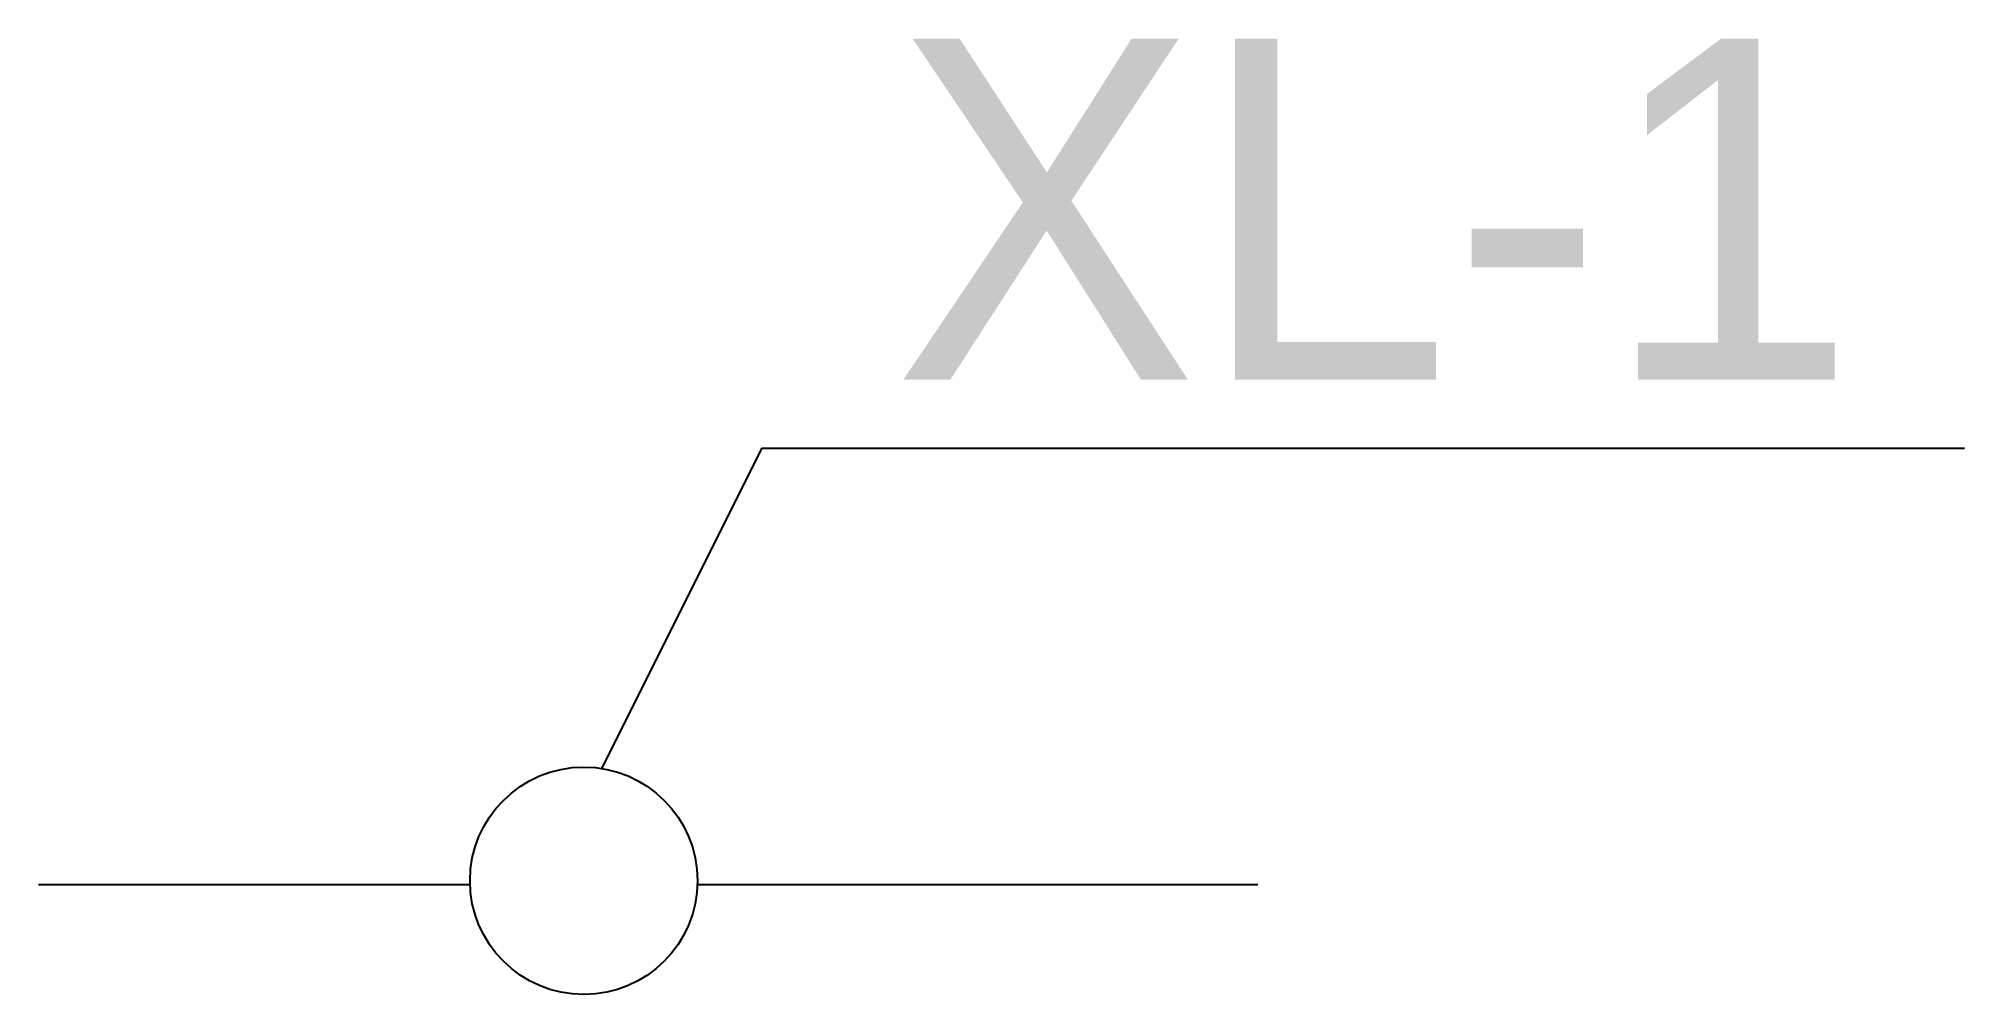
# Model space of a CAD drawing. Header units: metres. Extents: x -41923 to -40317, y -116347 to -115550.
import ezdxf

# ---------------------------------------------------------------- set-up
doc = ezdxf.new("R2010")
doc.units = ezdxf.units.M
for name, color, linetype in [('DET1', 1, 'Continuous'), ('G', 3, 'Continuous'), ('R', 3, 'Continuous')]:
    doc.layers.add(name, color=color, linetype=linetype)

msp = doc.modelspace()

# ---------------------------------------------------------------- linework, layer by layer
at = {"layer": 'DET1'}
for q in [(-41453.48, -116158.25), (-40317.26, -115891.29)]:
    msp.add_line((-41319.91, -115891.29), q, dxfattribs=at)
msp.add_circle((-41468.36, -116251.9), 94.82, dxfattribs=at)
at = {"layer": 'G'}
for p, q in [((-41922.92, -116255.07), (-41563.12, -116255.07)), ((-41373.59, -116255.07), (-40906.26, -116255.07))]:
    msp.add_line(p, q, dxfattribs=at)

# ---------------------------------------------------------------- texts
at = {"layer": 'R'}
msp.add_text('XL-1', height=284.46, dxfattribs=at).set_placement((-41210.42, -115834.08))

doc.saveas('drawing.dxf')
